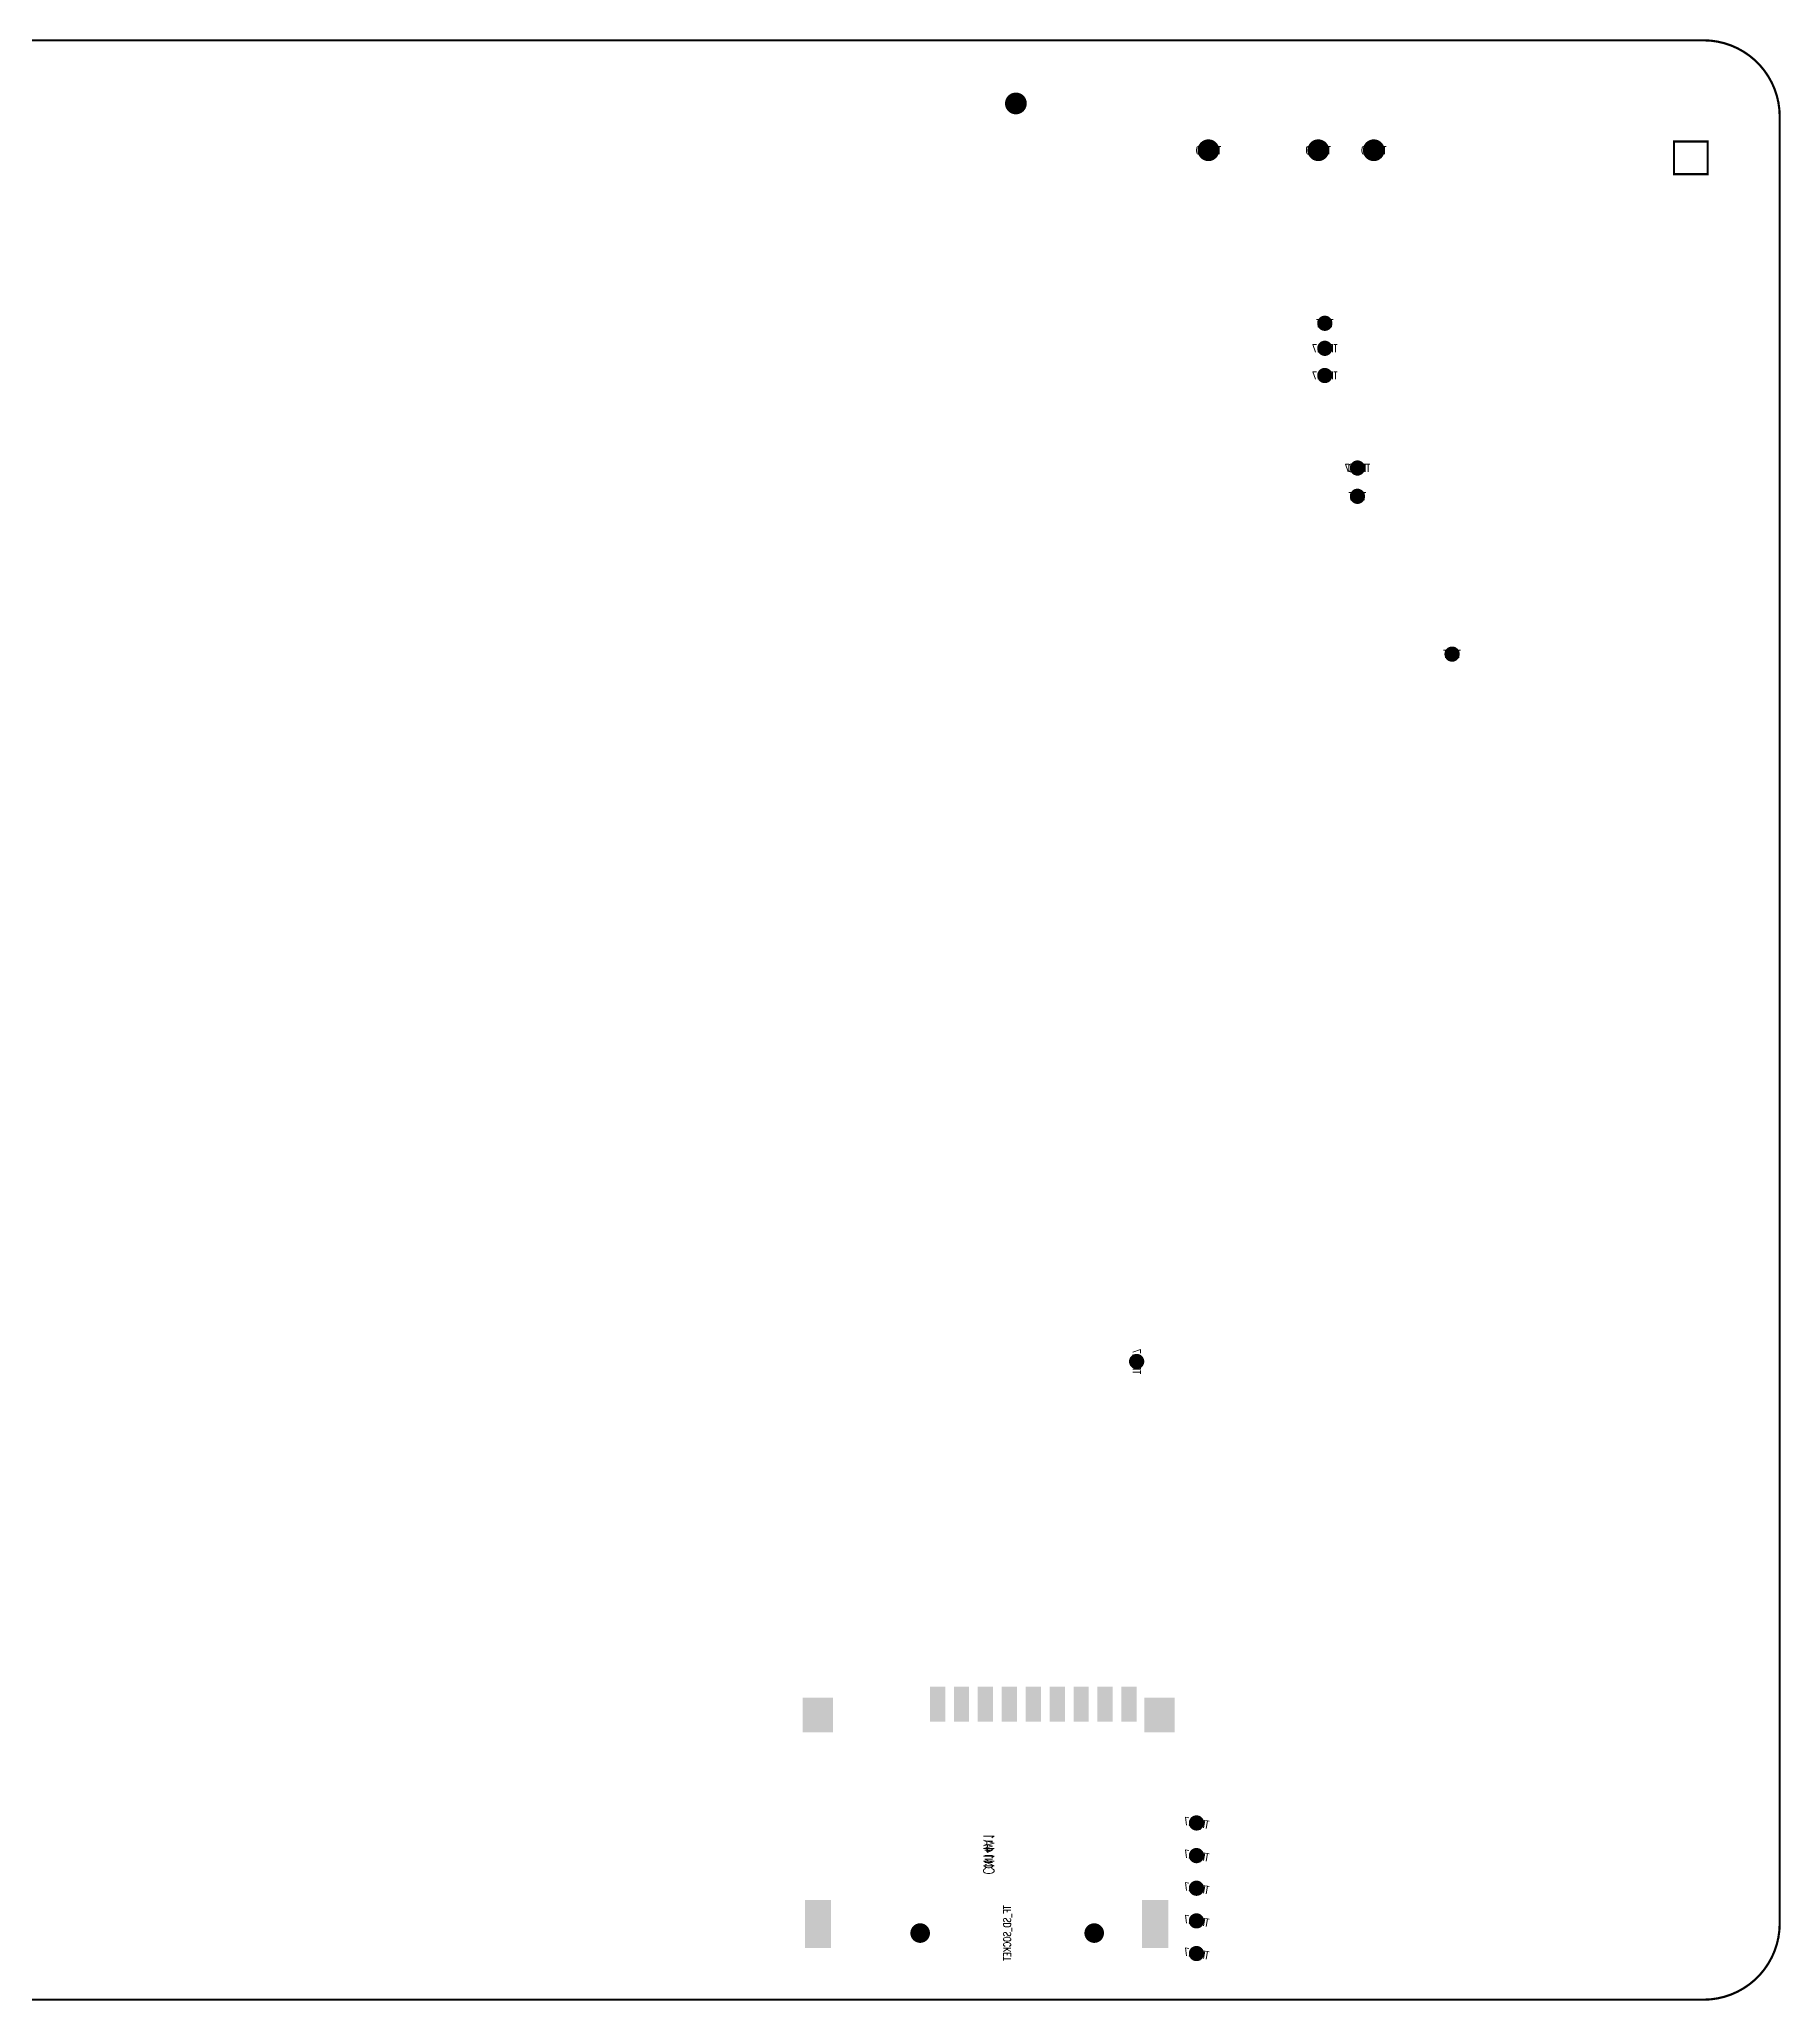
# Model space of a CAD drawing. Extents: x -4 to 157, y -4 to 87.
# Drawn here: x 76.5 to 156.6, y -3.6 to 86.5 of the extents above; entities that cross this region are included whole.
import ezdxf
from ezdxf.enums import TextEntityAlignment as Align

# ---------------------------------------------------------------- set-up
doc = ezdxf.new("R2010")
doc.units = 0
for name, color, linetype in [('2D_LINE_00', 1, 'CONTINUOUS'), ('ATTRIBUTE_04', 112, 'CONTINUOUS'), ('BOARD_OUTLINE_00', 254, 'CONTINUOUS'), ('DRIL_NPLTE_THRU_01', 3, 'CONTINUOUS'), ('DRIL_NPLTE_THRU_02', 171, 'CONTINUOUS'), ('DRIL_NPLTE_THRU_03', 222, 'CONTINUOUS'), ('DRIL_NPLTE_THRU_04', 2, 'CONTINUOUS'), ('DRIL_PLTE_THRU_01', 3, 'CONTINUOUS'), ('DRIL_PLTE_THRU_02', 171, 'CONTINUOUS'), ('DRIL_PLTE_THRU_03', 222, 'CONTINUOUS'), ('DRIL_PLTE_THRU_04', 2, 'CONTINUOUS'), ('DRIL_SYMBOL', 254, 'CONTINUOUS'), ('PADS_BOT', 56, 'CONTINUOUS'), ('PADS_INNER', 96, 'CONTINUOUS'), ('PADS_TOP', 96, 'CONTINUOUS'), ('PART_NAME_126', 6, 'CONTINUOUS'), ('PART_NAME_129', 130, 'CONTINUOUS')]:
    doc.layers.add(name, color=color, linetype=linetype)
doc.styles.add('W0$05', font='simplex', dxfattribs={"width": 0.75})
doc.styles.add('W0$07', font='simplex', dxfattribs={"width": 0.75})

# ---------------------------------------------------------------- blocks, each defined once
blk = doc.blocks.new('BOARD_1')
at = {"layer": 'BOARD_OUTLINE_00', "const_width": 0.1}
blk.add_lwpolyline([(0, -3.5, -0.414214), (3.5, 0), (156.51, 0, -0.414214), (160.01, -3.5), (160.01, -86.52, -0.414214), (156.51, -90.02), (3.5, -90.02, -0.414214), (0, -86.52)], format="xyb", close=True, dxfattribs=at)
blk = doc.blocks.new('SMOOTH_0$1')
at = {"const_width": 0.05}
blk.add_lwpolyline([(-0.025, 0, 1), (0.025, 0, 1)], format="xyb", close=True, dxfattribs=at)
blk = doc.blocks.new('DRAWING_9')
at = {"layer": '2D_LINE_00', "const_width": 0.1}
blk.add_lwpolyline([(0, 0), (1.55, 0), (1.55, -1.5), (0, -1.5)], close=True, dxfattribs=at)
at = {"layer": '2D_LINE_00'}
for p in [(0, 0), (1.55, 0), (0, -1.5), (1.55, -1.5)]:
    blk.add_blockref('SMOOTH_0$1', p, dxfattribs=at)
blk = doc.blocks.new('DRIL_HOLE_0')
blk.add_lwpolyline([(0, 0, 1), (0, 0, 1)], format="xyb", close=True)
blk = doc.blocks.new('PAD_0')
blk.add_lwpolyline([(0, 0, 1), (0, 0, 1)], format="xyb", close=True)
blk = doc.blocks.new('PAD_1')
at = {"const_width": 0.699998}
blk.add_lwpolyline([(-0.799998, 0), (0.799998, 0)], dxfattribs=at)
blk = doc.blocks.new('STK_BOT_14')
at = {"layer": 'DRIL_PLTE_THRU_01'}
blk.add_blockref('DRIL_HOLE_0', (0, 0), dxfattribs=at)
at = {"layer": 'DRIL_PLTE_THRU_02'}
blk.add_blockref('DRIL_HOLE_0', (0, 0), dxfattribs=at)
at = {"layer": 'DRIL_PLTE_THRU_03'}
blk.add_blockref('DRIL_HOLE_0', (0, 0), dxfattribs=at)
at = {"layer": 'DRIL_PLTE_THRU_04'}
blk.add_blockref('DRIL_HOLE_0', (0, 0), dxfattribs=at)
at = {"layer": 'PADS_BOT'}
blk.add_blockref('PAD_1', (0, 0), dxfattribs=at)
at = {"layer": 'PADS_INNER'}
blk.add_blockref('PAD_0', (0, 0), dxfattribs=at)
at = {"layer": 'PADS_TOP'}
blk.add_blockref('PAD_0', (0, 0), dxfattribs=at)
blk = doc.blocks.new('PAD_2')
at = {"const_width": 1.399997}
blk.add_lwpolyline([(-0.799998, 0), (0.799998, 0)], dxfattribs=at)
blk = doc.blocks.new('STK_BOT_15')
at = {"layer": 'DRIL_PLTE_THRU_01'}
blk.add_blockref('DRIL_HOLE_0', (0, 0), dxfattribs=at)
at = {"layer": 'DRIL_PLTE_THRU_02'}
blk.add_blockref('DRIL_HOLE_0', (0, 0), dxfattribs=at)
at = {"layer": 'DRIL_PLTE_THRU_03'}
blk.add_blockref('DRIL_HOLE_0', (0, 0), dxfattribs=at)
at = {"layer": 'DRIL_PLTE_THRU_04'}
blk.add_blockref('DRIL_HOLE_0', (0, 0), dxfattribs=at)
at = {"layer": 'PADS_BOT'}
blk.add_blockref('PAD_2', (0, 0), dxfattribs=at)
at = {"layer": 'PADS_INNER'}
blk.add_blockref('PAD_0', (0, 0), dxfattribs=at)
at = {"layer": 'PADS_TOP'}
blk.add_blockref('PAD_0', (0, 0), dxfattribs=at)
blk = doc.blocks.new('PAD_3')
at = {"const_width": 1.2}
blk.add_lwpolyline([(-1.1, 0), (1.1, 0)], dxfattribs=at)
blk = doc.blocks.new('STK_BOT_16')
at = {"layer": 'DRIL_PLTE_THRU_01'}
blk.add_blockref('DRIL_HOLE_0', (0, 0), dxfattribs=at)
at = {"layer": 'DRIL_PLTE_THRU_02'}
blk.add_blockref('DRIL_HOLE_0', (0, 0), dxfattribs=at)
at = {"layer": 'DRIL_PLTE_THRU_03'}
blk.add_blockref('DRIL_HOLE_0', (0, 0), dxfattribs=at)
at = {"layer": 'DRIL_PLTE_THRU_04'}
blk.add_blockref('DRIL_HOLE_0', (0, 0), dxfattribs=at)
at = {"layer": 'PADS_BOT'}
blk.add_blockref('PAD_3', (0, 0), dxfattribs=at)
at = {"layer": 'PADS_INNER'}
blk.add_blockref('PAD_0', (0, 0), dxfattribs=at)
at = {"layer": 'PADS_TOP'}
blk.add_blockref('PAD_0', (0, 0), dxfattribs=at)
blk = doc.blocks.new('DRIL_SYMBOL_0$9')
at = {"layer": 'DRIL_SYMBOL', "const_width": 0.0508}
for points in [[(-0.254, 0), (0.254, 0)], [(0, -0.254), (0, 0.254)]]:
    blk.add_lwpolyline(points, dxfattribs=at)
blk = doc.blocks.new('DRIL_HOLE_0$9')
at = {"const_width": 0.45}
blk.add_lwpolyline([(-0.225, 0, 1), (0.225, 0, 1)], format="xyb", close=True, dxfattribs=at)
blk.add_blockref('DRIL_SYMBOL_0$9', (0, 0))
blk = doc.blocks.new('PAD_4')
at = {"const_width": 0.45}
blk.add_lwpolyline([(0, -0.225, 1), (0, 0.225, 1)], format="xyb", close=True, dxfattribs=at)
blk = doc.blocks.new('STK_BOT_17')
at = {"layer": 'DRIL_NPLTE_THRU_01'}
blk.add_blockref('DRIL_HOLE_0$9', (0, 0), dxfattribs=at)
at = {"layer": 'DRIL_NPLTE_THRU_02'}
blk.add_blockref('DRIL_HOLE_0$9', (0, 0), dxfattribs=at)
at = {"layer": 'DRIL_NPLTE_THRU_03'}
blk.add_blockref('DRIL_HOLE_0$9', (0, 0), dxfattribs=at)
at = {"layer": 'DRIL_NPLTE_THRU_04'}
blk.add_blockref('DRIL_HOLE_0$9', (0, 0), dxfattribs=at)
at = {"layer": 'PADS_BOT'}
blk.add_blockref('PAD_4', (0, 0), dxfattribs=at)
at = {"layer": 'PADS_INNER'}
blk.add_blockref('PAD_4', (0, 0), dxfattribs=at)
at = {"layer": 'PADS_TOP'}
blk.add_blockref('PAD_4', (0, 0), dxfattribs=at)
blk = doc.blocks.new('SYM_BOT_12')
for name, p in [('STK_BOT_15', (-10.016, 8.7)), ('STK_BOT_16', (-0.416, 8.7)), ('STK_BOT_17', (0, 4)), ('STK_BOT_14', (-10.516, 3.2)), ('STK_BOT_14', (-10.516, 2.1)), ('STK_BOT_14', (-10.516, 1)), ('STK_BOT_14', (-10.516, -0.1)), ('STK_BOT_14', (-10.516, -1.2)), ('STK_BOT_14', (-10.516, -2.3)), ('STK_BOT_14', (-10.516, -3.4)), ('STK_BOT_17', (0, -4)), ('STK_BOT_14', (-10.516, -4.5)), ('STK_BOT_14', (-10.516, -5.6)), ('STK_BOT_15', (-10.016, -7)), ('STK_BOT_16', (-0.416, -6.8))]:
    blk.add_blockref(name, p)
blk = doc.blocks.new('PART_BOT_150')
blk.add_blockref('SYM_BOT_12', (0, 0))
at = {"layer": 'ATTRIBUTE_04', "style": 'W0$05', "width": 0.75}
blk.add_text('TF_SD_SOCKET', height=0.35, dxfattribs=at).set_placement((0, 0), align=Align.MIDDLE_CENTER)
at = {"layer": 'PART_NAME_126', "style": 'W0$05', "width": 0.75}
blk.add_text('CN14A1', height=0.35, rotation=180, dxfattribs=at).set_placement((-3.641, 0.85), align=Align.MIDDLE_CENTER)
at = {"layer": 'PART_NAME_129', "style": 'W0$07', "width": 0.75}
blk.add_text('CN14A1', height=0.49, rotation=180, dxfattribs=at).set_placement((-3.641, 0.85), align=Align.MIDDLE_CENTER)
blk = doc.blocks.new('PAD_5')
at = {"const_width": 0.35}
blk.add_lwpolyline([(0, -0.175, 1), (0, 0.175, 1)], format="xyb", close=True, dxfattribs=at)
blk = doc.blocks.new('STK_BOT_62')
at = {"layer": 'DRIL_PLTE_THRU_01'}
blk.add_blockref('DRIL_HOLE_0', (0, 0), dxfattribs=at)
at = {"layer": 'DRIL_PLTE_THRU_02'}
blk.add_blockref('DRIL_HOLE_0', (0, 0), dxfattribs=at)
at = {"layer": 'DRIL_PLTE_THRU_03'}
blk.add_blockref('DRIL_HOLE_0', (0, 0), dxfattribs=at)
at = {"layer": 'DRIL_PLTE_THRU_04'}
blk.add_blockref('DRIL_HOLE_0', (0, 0), dxfattribs=at)
at = {"layer": 'PADS_BOT'}
blk.add_blockref('PAD_5', (0, 0), dxfattribs=at)
at = {"layer": 'PADS_INNER'}
blk.add_blockref('PAD_0', (0, 0), dxfattribs=at)
at = {"layer": 'PADS_TOP'}
blk.add_blockref('PAD_0', (0, 0), dxfattribs=at)
blk = doc.blocks.new('SYM_BOT_42')
blk.add_blockref('STK_BOT_62', (0, 0))
blk = doc.blocks.new('PART_BOT_252')
blk.add_blockref('SYM_BOT_42', (0, 0))
at = {"layer": 'ATTRIBUTE_04', "style": 'W0$05', "width": 0.75}
blk.add_text('TEST', height=0.35, dxfattribs=at).set_placement((0, 0), align=Align.MIDDLE_CENTER)
at = {"layer": 'PART_NAME_126', "style": 'W0$05', "width": 0.75}
blk.add_text('P4', height=0.35, dxfattribs=at).set_placement((0, 0), align=Align.MIDDLE_CENTER)
blk = doc.blocks.new('PART_BOT_253')
blk.add_blockref('SYM_BOT_42', (0, 0))
at = {"layer": 'ATTRIBUTE_04', "style": 'W0$05', "width": 0.75}
blk.add_text('TEST', height=0.35, dxfattribs=at).set_placement((0, 0), align=Align.MIDDLE_CENTER)
blk = doc.blocks.new('PART_BOT_254')
blk.add_blockref('SYM_BOT_42', (0, 0))
at = {"layer": 'ATTRIBUTE_04', "style": 'W0$05', "width": 0.75}
blk.add_text('TEST', height=0.35, dxfattribs=at).set_placement((0, 0), align=Align.MIDDLE_CENTER)
at = {"layer": 'PART_NAME_126', "style": 'W0$05', "width": 0.75}
blk.add_text('P6', height=0.35, dxfattribs=at).set_placement((0, 0), align=Align.MIDDLE_CENTER)
blk = doc.blocks.new('PART_BOT_452')
blk.add_blockref('SYM_BOT_42', (0, 0))
at = {"layer": 'ATTRIBUTE_04', "style": 'W0$05', "width": 0.75}
blk.add_text('TP_0.7', height=0.35, dxfattribs=at).set_placement((0, 0), align=Align.MIDDLE_CENTER)
at = {"layer": 'PART_NAME_126', "style": 'W0$05', "width": 0.75}
blk.add_text('TP1', height=0.35, rotation=80.538, dxfattribs=at).set_placement((0, 0), align=Align.MIDDLE_CENTER)
blk = doc.blocks.new('PART_BOT_453')
blk.add_blockref('SYM_BOT_42', (0, 0))
at = {"layer": 'ATTRIBUTE_04', "style": 'W0$05', "width": 0.75}
blk.add_text('TP_0.7', height=0.35, dxfattribs=at).set_placement((0, 0), align=Align.MIDDLE_CENTER)
at = {"layer": 'PART_NAME_126', "style": 'W0$05', "width": 0.75}
blk.add_text('TP10', height=0.35, dxfattribs=at).set_placement((0, 0), align=Align.MIDDLE_CENTER)
blk = doc.blocks.new('PART_BOT_454')
blk.add_blockref('SYM_BOT_42', (0, 0))
at = {"layer": 'ATTRIBUTE_04', "style": 'W0$05', "width": 0.75}
blk.add_text('TP_0.7', height=0.35, dxfattribs=at).set_placement((0, 0), align=Align.MIDDLE_CENTER)
blk = doc.blocks.new('PART_BOT_455')
blk.add_blockref('SYM_BOT_42', (0, 0))
at = {"layer": 'ATTRIBUTE_04', "style": 'W0$05', "width": 0.75}
blk.add_text('TP_0.7', height=0.35, dxfattribs=at).set_placement((0, 0), align=Align.MIDDLE_CENTER)
at = {"layer": 'PART_NAME_126', "style": 'W0$05', "width": 0.75}
blk.add_text('TP2', height=0.35, rotation=80.538, dxfattribs=at).set_placement((0, 0), align=Align.MIDDLE_CENTER)
blk = doc.blocks.new('PART_BOT_456')
blk.add_blockref('SYM_BOT_42', (0, 0))
at = {"layer": 'ATTRIBUTE_04', "style": 'W0$05', "width": 0.75}
blk.add_text('TP_0.7', height=0.35, dxfattribs=at).set_placement((0, 0), align=Align.MIDDLE_CENTER)
at = {"layer": 'PART_NAME_126', "style": 'W0$05', "width": 0.75}
blk.add_text('TP3', height=0.35, rotation=80.538, dxfattribs=at).set_placement((0, 0), align=Align.MIDDLE_CENTER)
blk = doc.blocks.new('PART_BOT_457')
blk.add_blockref('SYM_BOT_42', (0, 0))
at = {"layer": 'ATTRIBUTE_04', "style": 'W0$05', "width": 0.75}
blk.add_text('TP_0.7', height=0.35, dxfattribs=at).set_placement((0, 0), align=Align.MIDDLE_CENTER)
at = {"layer": 'PART_NAME_126', "style": 'W0$05', "width": 0.75}
blk.add_text('TP4', height=0.35, rotation=80.538, dxfattribs=at).set_placement((0, 0), align=Align.MIDDLE_CENTER)
blk = doc.blocks.new('PART_BOT_458')
blk.add_blockref('SYM_BOT_42', (0, 0))
at = {"layer": 'ATTRIBUTE_04', "style": 'W0$05', "width": 0.75}
blk.add_text('TP_0.7', height=0.35, dxfattribs=at).set_placement((0, 0), align=Align.MIDDLE_CENTER)
at = {"layer": 'PART_NAME_126', "style": 'W0$05', "width": 0.75}
blk.add_text('TP5', height=0.35, rotation=80.538, dxfattribs=at).set_placement((0, 0), align=Align.MIDDLE_CENTER)
blk = doc.blocks.new('PART_BOT_459')
blk.add_blockref('SYM_BOT_42', (0, 0))
at = {"layer": 'ATTRIBUTE_04', "style": 'W0$05', "width": 0.75}
blk.add_text('TP_0.7', height=0.35, dxfattribs=at).set_placement((0, 0), align=Align.MIDDLE_CENTER)
at = {"layer": 'PART_NAME_126', "style": 'W0$05', "width": 0.75}
blk.add_text('TP6', height=0.35, dxfattribs=at).set_placement((0, 0), align=Align.MIDDLE_CENTER)
blk = doc.blocks.new('PART_BOT_462')
blk.add_blockref('SYM_BOT_42', (0, 0))
at = {"layer": 'ATTRIBUTE_04', "style": 'W0$05', "width": 0.75}
blk.add_text('TP_0.7', height=0.35, dxfattribs=at).set_placement((0, 0), align=Align.MIDDLE_CENTER)
blk = doc.blocks.new('PAD_7')
at = {"const_width": 0.5}
blk.add_lwpolyline([(0, -0.25, 1), (0, 0.25, 1)], format="xyb", close=True, dxfattribs=at)
blk = doc.blocks.new('STK_BOT_98')
at = {"layer": 'DRIL_PLTE_THRU_01'}
blk.add_blockref('DRIL_HOLE_0', (0, 0), dxfattribs=at)
at = {"layer": 'DRIL_PLTE_THRU_02'}
blk.add_blockref('DRIL_HOLE_0', (0, 0), dxfattribs=at)
at = {"layer": 'DRIL_PLTE_THRU_03'}
blk.add_blockref('DRIL_HOLE_0', (0, 0), dxfattribs=at)
at = {"layer": 'DRIL_PLTE_THRU_04'}
blk.add_blockref('DRIL_HOLE_0', (0, 0), dxfattribs=at)
at = {"layer": 'PADS_BOT'}
blk.add_blockref('PAD_7', (0, 0), dxfattribs=at)
at = {"layer": 'PADS_INNER'}
blk.add_blockref('PAD_0', (0, 0), dxfattribs=at)
at = {"layer": 'PADS_TOP'}
blk.add_blockref('PAD_0', (0, 0), dxfattribs=at)
blk = doc.blocks.new('SYM_BOT_68')
blk.add_blockref('STK_BOT_98', (0, 0))
blk = doc.blocks.new('PART_BOT_521')
blk.add_blockref('SYM_BOT_68', (0, 0))
at = {"layer": 'ATTRIBUTE_04', "style": 'W0$05', "width": 0.75}
blk.add_text('TP_1.0', height=0.35, dxfattribs=at).set_placement((0, 0), align=Align.MIDDLE_CENTER)
blk = doc.blocks.new('PART_BOT_522')
blk.add_blockref('SYM_BOT_68', (0, 0))
at = {"layer": 'ATTRIBUTE_04', "style": 'W0$05', "width": 0.75}
blk.add_text('TP_1.0', height=0.35, dxfattribs=at).set_placement((0, 0), align=Align.MIDDLE_CENTER)
blk = doc.blocks.new('PART_BOT_523')
blk.add_blockref('SYM_BOT_68', (0, 0))
at = {"layer": 'ATTRIBUTE_04', "style": 'W0$05', "width": 0.75}
blk.add_text('TP_1.0', height=0.35, dxfattribs=at).set_placement((0, 0), align=Align.MIDDLE_CENTER)
blk = doc.blocks.new('STK_BOT_107')
at = {"layer": 'DRIL_PLTE_THRU_01'}
blk.add_blockref('DRIL_HOLE_0', (0, 0), dxfattribs=at)
at = {"layer": 'DRIL_PLTE_THRU_02'}
blk.add_blockref('DRIL_HOLE_0', (0, 0), dxfattribs=at)
at = {"layer": 'DRIL_PLTE_THRU_03'}
blk.add_blockref('DRIL_HOLE_0', (0, 0), dxfattribs=at)
at = {"layer": 'DRIL_PLTE_THRU_04'}
blk.add_blockref('DRIL_HOLE_0', (0, 0), dxfattribs=at)
at = {"layer": 'PADS_BOT'}
blk.add_blockref('PAD_7', (0, 0), dxfattribs=at)
at = {"layer": 'PADS_INNER'}
blk.add_blockref('PAD_0', (0, 0), dxfattribs=at)
at = {"layer": 'PADS_TOP'}
blk.add_blockref('PAD_0', (0, 0), dxfattribs=at)
blk = doc.blocks.new('SYM_BOT_73')
blk.add_blockref('STK_BOT_107', (0, 0))
blk = doc.blocks.new('PART_BOT_539')
blk.add_blockref('SYM_BOT_73', (0, 0))
at = {"layer": 'ATTRIBUTE_04', "style": 'W0$05', "width": 0.75}
blk.add_text('MARK', height=0.35, dxfattribs=at).set_placement((0, 0), align=Align.MIDDLE_CENTER)
at = {"layer": 'PART_NAME_126', "style": 'W0$05', "width": 0.75}
blk.add_text('M1', height=0.35, dxfattribs=at).set_placement((0, 0), align=Align.MIDDLE_CENTER)

msp = doc.modelspace()

# ---------------------------------------------------------------- block references
for name, p in [('BOARD_1', (-3.5, 86.5)), ('DRAWING_9', (151.65, 81.85))]:
    msp.add_blockref(name, p)
at = {"xscale": -1}
for name, p in [('PART_BOT_539', (121.4, 83.6)), ('PART_BOT_523', (130.25, 81.45)), ('PART_BOT_522', (135.3, 81.45)), ('PART_BOT_521', (137.85, 81.45)), ('PART_BOT_253', (135.6, 73.5)), ('PART_BOT_462', (135.6, 72.35)), ('PART_BOT_454', (135.6, 71.1)), ('PART_BOT_453', (137.1, 66.85)), ('PART_BOT_254', (137.1, 65.55)), ('PART_BOT_252', (141.45, 58.3))]:
    msp.add_blockref(name, p, dxfattribs=at)
for name, p, rotation in [('PART_BOT_459', (126.95, 25.8), -90), ('PART_BOT_150', (121, -0.46), -270), ('PART_BOT_456', (129.7, 4.6), -9.462), ('PART_BOT_455', (129.7, 3.1), -9.462), ('PART_BOT_458', (129.7, 1.6), -9.462), ('PART_BOT_452', (129.7, 0.1), -9.462), ('PART_BOT_457', (129.7, -1.4), -9.462)]:
    msp.add_blockref(name, p, dxfattribs=dict(at, rotation=rotation))

doc.saveas('drawing.dxf')
